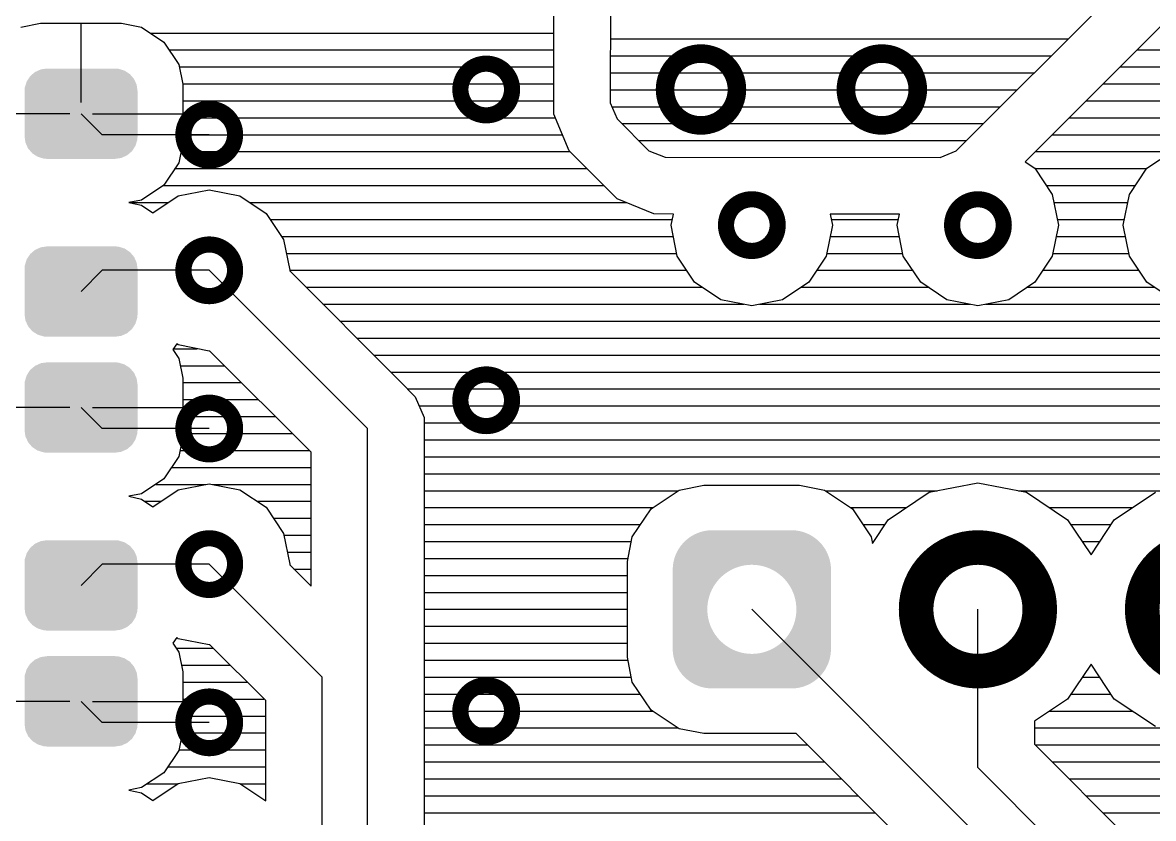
# Model space of a CAD drawing. Extents: x 295 to 953, y 10 to 290.
# Drawn here: x 601.18 to 626.58, y 233.96 to 251.84 of the extents above; entities that cross this region are included whole.
import ezdxf

# ---------------------------------------------------------------- set-up
doc = ezdxf.new("R2010")
doc.units = 0
doc.header["$LTSCALE"] = 5
doc.header["$MEASUREMENT"] = 0
doc.layers.get('0').update_dxf_attribs({"linetype": 'CONTINUOUS', "lineweight": 25})
doc.layers.add('130409_DV-DPH-A6_TOP', color=5, linetype='CONTINUOUS')

msp = doc.modelspace()

# ---------------------------------------------------------------- linework, layer by layer
for points, const_width in [([(615.611, 250.34, 1), (617.226, 250.34, 1)], 0.417), ([(619.675, 250.34, 1), (621.29, 250.34, 1)], 0.417), ([(611.012, 250.34, 1), (612.173, 250.34, 1)], 0.363), ([(604.789, 249.324, 1), (605.95, 249.324, 1)], 0.363), ([(616.981, 247.292, 1), (618.142, 247.292, 1)], 0.363), ([(622.061, 247.292, 1), (623.222, 247.292, 1)], 0.363), ([(604.789, 246.276, 1), (605.95, 246.276, 1)], 0.363), ([(611.012, 243.355, 1), (612.173, 243.355, 1)], 0.363), ([(604.789, 242.72, 1), (605.95, 242.72, 1)], 0.363), ([(604.789, 239.672, 1), (605.95, 239.672, 1)], 0.363), ([(621.252, 238.656, 1), (624.031, 238.656, 1)], 0.777), ([(626.332, 238.656, 1), (629.111, 238.656, 1)], 0.777), ([(611.012, 236.37, 1), (612.173, 236.37, 1)], 0.363), ([(604.789, 236.116, 1), (605.95, 236.116, 1)], 0.363)]:
    msp.add_lwpolyline(points, format="xyb", close=True, dxfattribs=dict(const_width=const_width))
for points in [[(601.524, 250.764), (601.585, 250.792), (603.467, 250.764), (603.376, 250.792)], [(601.585, 250.792), (601.684, 250.806), (603.376, 250.792), (603.33, 250.806)], [(601.684, 250.806), (601.727, 250.812), (603.33, 250.806), (603.251, 250.812)], [(601.245, 250.446), (601.267, 250.52), (603.739, 250.446), (603.706, 250.52)], [(601.267, 250.52), (601.304, 250.577), (603.706, 250.52), (603.68, 250.577)], [(601.304, 250.577), (601.346, 250.64), (603.68, 250.577), (603.626, 250.64)], [(601.346, 250.64), (601.399, 250.686), (603.626, 250.64), (603.587, 250.686)], [(601.399, 250.686), (601.455, 250.733), (603.587, 250.686), (603.514, 250.733)], [(601.455, 250.733), (601.524, 250.764), (603.514, 250.733), (603.467, 250.764)], [(601.219, 250.304), (601.225, 250.383), (603.759, 250.304), (603.748, 250.383)], [(601.219, 249.288), (601.219, 250.304), (603.759, 249.288), (603.759, 250.304)], [(601.225, 250.383), (601.245, 250.446), (603.748, 250.383), (603.739, 250.446)], [(601.23, 249.21), (601.219, 249.288), (603.753, 249.21), (603.759, 249.288)], [(601.239, 249.147), (601.23, 249.21), (603.734, 249.147), (603.753, 249.21)], [(601.273, 249.073), (601.239, 249.147), (603.711, 249.073), (603.734, 249.147)], [(601.298, 249.016), (601.273, 249.073), (603.674, 249.016), (603.711, 249.073)], [(601.352, 248.953), (601.298, 249.016), (603.633, 248.953), (603.674, 249.016)], [(601.392, 248.907), (601.352, 248.953), (603.579, 248.907), (603.633, 248.953)], [(601.464, 248.86), (601.392, 248.907), (603.524, 248.86), (603.579, 248.907)], [(601.512, 248.829), (601.464, 248.86), (603.455, 248.829), (603.524, 248.86)], [(601.603, 248.801), (601.512, 248.829), (603.393, 248.801), (603.455, 248.829)], [(601.649, 248.787), (601.603, 248.801), (603.294, 248.787), (603.393, 248.801)], [(601.727, 248.78), (601.649, 248.787), (603.251, 248.78), (603.294, 248.787)], [(601.399, 246.688), (601.455, 246.735), (603.587, 246.688), (603.514, 246.735)], [(601.455, 246.735), (601.524, 246.766), (603.514, 246.735), (603.467, 246.766)], [(601.524, 246.766), (601.585, 246.794), (603.467, 246.766), (603.376, 246.794)], [(601.585, 246.794), (601.684, 246.808), (603.376, 246.794), (603.33, 246.808)], [(601.684, 246.808), (601.727, 246.814), (603.33, 246.808), (603.251, 246.814)], [(601.245, 246.448), (601.267, 246.522), (603.739, 246.448), (603.706, 246.522)], [(601.267, 246.522), (601.304, 246.579), (603.706, 246.522), (603.68, 246.579)], [(601.304, 246.579), (601.346, 246.642), (603.68, 246.579), (603.626, 246.642)], [(601.346, 246.642), (601.399, 246.688), (603.626, 246.642), (603.587, 246.688)], [(601.219, 246.306), (601.225, 246.385), (603.759, 246.306), (603.748, 246.385)], [(601.219, 245.29), (601.219, 246.306), (603.759, 245.29), (603.759, 246.306)], [(601.225, 246.385), (601.245, 246.448), (603.748, 246.385), (603.739, 246.448)], [(601.23, 245.212), (601.219, 245.29), (603.753, 245.212), (603.759, 245.29)], [(601.239, 245.149), (601.23, 245.212), (603.734, 245.149), (603.753, 245.212)], [(601.273, 245.075), (601.239, 245.149), (603.711, 245.075), (603.734, 245.149)], [(601.298, 245.018), (601.273, 245.075), (603.674, 245.018), (603.711, 245.075)], [(601.352, 244.955), (601.298, 245.018), (603.633, 244.955), (603.674, 245.018)], [(601.392, 244.909), (601.352, 244.955), (603.579, 244.909), (603.633, 244.955)], [(601.464, 244.862), (601.392, 244.909), (603.524, 244.862), (603.579, 244.909)], [(601.512, 244.831), (601.464, 244.862), (603.455, 244.831), (603.524, 244.862)], [(601.603, 244.803), (601.512, 244.831), (603.393, 244.803), (603.455, 244.831)], [(601.649, 244.789), (601.603, 244.803), (603.294, 244.789), (603.393, 244.803)], [(601.727, 244.782), (601.649, 244.789), (603.251, 244.782), (603.294, 244.789)], [(601.524, 244.16), (601.585, 244.188), (603.467, 244.16), (603.376, 244.188)], [(601.585, 244.188), (601.684, 244.202), (603.376, 244.188), (603.33, 244.202)], [(601.684, 244.202), (601.727, 244.208), (603.33, 244.202), (603.251, 244.208)], [(601.245, 243.842), (601.267, 243.916), (603.739, 243.842), (603.706, 243.916)], [(601.267, 243.916), (601.304, 243.973), (603.706, 243.916), (603.68, 243.973)], [(601.304, 243.973), (601.346, 244.036), (603.68, 243.973), (603.626, 244.036)], [(601.346, 244.036), (601.399, 244.082), (603.626, 244.036), (603.587, 244.082)], [(601.399, 244.082), (601.455, 244.129), (603.587, 244.082), (603.514, 244.129)], [(601.455, 244.129), (601.524, 244.16), (603.514, 244.129), (603.467, 244.16)], [(601.219, 243.7), (601.225, 243.779), (603.759, 243.7), (603.748, 243.779)], [(601.219, 242.684), (601.219, 243.7), (603.759, 242.684), (603.759, 243.7)], [(601.225, 243.779), (601.245, 243.842), (603.748, 243.779), (603.739, 243.842)], [(601.23, 242.606), (601.219, 242.684), (603.753, 242.606), (603.759, 242.684)], [(601.239, 242.543), (601.23, 242.606), (603.734, 242.543), (603.753, 242.606)], [(601.273, 242.469), (601.239, 242.543), (603.711, 242.469), (603.734, 242.543)], [(601.298, 242.412), (601.273, 242.469), (603.674, 242.412), (603.711, 242.469)], [(601.352, 242.349), (601.298, 242.412), (603.633, 242.349), (603.674, 242.412)], [(601.392, 242.303), (601.352, 242.349), (603.579, 242.303), (603.633, 242.349)], [(601.464, 242.256), (601.392, 242.303), (603.524, 242.256), (603.579, 242.303)], [(601.512, 242.225), (601.464, 242.256), (603.455, 242.225), (603.524, 242.256)], [(601.603, 242.197), (601.512, 242.225), (603.393, 242.197), (603.455, 242.225)], [(601.649, 242.183), (601.603, 242.197), (603.294, 242.183), (603.393, 242.197)], [(601.727, 242.176), (601.649, 242.183), (603.251, 242.176), (603.294, 242.183)], [(616.267, 240.336), (616.31, 240.356), (618.855, 240.336), (618.814, 240.356)], [(616.31, 240.356), (616.322, 240.362), (618.814, 240.356), (618.8, 240.362)], [(616.322, 240.362), (616.366, 240.379), (618.8, 240.362), (618.758, 240.379)], [(616.366, 240.379), (616.378, 240.384), (618.758, 240.379), (618.744, 240.384)], [(616.378, 240.384), (616.423, 240.398), (618.744, 240.384), (618.701, 240.398)], [(616.423, 240.398), (616.435, 240.402), (618.701, 240.398), (618.687, 240.402)], [(616.435, 240.402), (616.481, 240.413), (618.687, 240.402), (618.643, 240.413)], [(616.481, 240.413), (616.493, 240.416), (618.643, 240.413), (618.628, 240.416)], [(616.493, 240.416), (616.541, 240.424), (618.628, 240.416), (618.584, 240.424)], [(616.541, 240.424), (616.553, 240.426), (618.584, 240.424), (618.567, 240.426)], [(616.553, 240.426), (616.602, 240.431), (618.567, 240.426), (618.524, 240.431)], [(616.602, 240.431), (616.612, 240.432), (618.524, 240.431), (618.503, 240.432)], [(616.612, 240.432), (616.669, 240.434), (618.503, 240.432), (618.464, 240.434)], [(616.669, 240.434), (616.673, 240.434), (618.464, 240.434), (618.451, 240.434)], [(601.399, 240.084), (601.455, 240.131), (603.587, 240.084), (603.514, 240.131)], [(601.455, 240.131), (601.524, 240.162), (603.514, 240.131), (603.467, 240.162)], [(601.524, 240.162), (601.585, 240.19), (603.467, 240.162), (603.376, 240.19)], [(601.585, 240.19), (601.684, 240.204), (603.376, 240.19), (603.33, 240.204)], [(601.684, 240.204), (601.727, 240.21), (603.33, 240.204), (603.251, 240.21)], [(615.98, 240.101), (615.988, 240.112), (619.144, 240.101), (619.135, 240.112)], [(615.988, 240.112), (616.019, 240.147), (619.135, 240.112), (619.105, 240.147)], [(616.019, 240.147), (616.028, 240.157), (619.105, 240.147), (619.095, 240.157)], [(616.028, 240.157), (616.061, 240.19), (619.095, 240.157), (619.063, 240.19)], [(616.061, 240.19), (616.071, 240.199), (619.063, 240.19), (619.052, 240.199)], [(616.071, 240.199), (616.106, 240.23), (619.052, 240.199), (619.018, 240.23)], [(616.106, 240.23), (616.116, 240.238), (619.018, 240.23), (619.006, 240.238)], [(616.116, 240.238), (616.154, 240.266), (619.006, 240.238), (618.97, 240.266)], [(616.154, 240.266), (616.164, 240.274), (618.97, 240.266), (618.958, 240.274)], [(616.164, 240.274), (616.204, 240.3), (618.958, 240.274), (618.92, 240.3)], [(616.204, 240.3), (616.215, 240.307), (618.92, 240.3), (618.908, 240.307)], [(616.215, 240.307), (616.256, 240.33), (618.908, 240.307), (618.868, 240.33)], [(616.256, 240.33), (616.267, 240.336), (618.868, 240.33), (618.855, 240.336)], [(601.245, 239.844), (601.267, 239.918), (603.739, 239.844), (603.706, 239.918)], [(601.267, 239.918), (601.304, 239.975), (603.706, 239.918), (603.68, 239.975)], [(601.304, 239.975), (601.346, 240.038), (603.68, 239.975), (603.626, 240.038)], [(601.346, 240.038), (601.399, 240.084), (603.626, 240.038), (603.587, 240.084)], [(615.834, 239.84), (615.839, 239.853), (619.289, 239.84), (619.284, 239.853)], [(615.839, 239.853), (615.856, 239.896), (619.284, 239.853), (619.267, 239.896)], [(615.856, 239.896), (615.861, 239.909), (619.267, 239.896), (619.261, 239.909)], [(615.861, 239.909), (615.882, 239.95), (619.261, 239.909), (619.242, 239.95)], [(615.882, 239.95), (615.888, 239.963), (619.242, 239.95), (619.235, 239.963)], [(615.888, 239.963), (615.911, 240.003), (619.235, 239.963), (619.213, 240.003)], [(615.911, 240.003), (615.918, 240.015), (619.213, 240.003), (619.205, 240.015)], [(615.918, 240.015), (615.944, 240.053), (619.205, 240.015), (619.18, 240.053)], [(615.944, 240.053), (615.951, 240.065), (619.18, 240.053), (619.171, 240.065)], [(615.951, 240.065), (615.98, 240.101), (619.171, 240.065), (619.144, 240.101)], [(601.219, 239.702), (601.225, 239.781), (603.759, 239.702), (603.748, 239.781)], [(601.219, 238.686), (601.219, 239.702), (603.759, 238.686), (603.759, 239.702)], [(601.225, 239.781), (601.245, 239.844), (603.748, 239.781), (603.739, 239.844)], [(615.785, 239.576), (615.786, 239.599), (617.167, 239.576), (617.227, 239.599)], [(615.786, 239.599), (615.787, 239.619), (617.227, 239.599), (617.288, 239.619)], [(615.787, 239.619), (615.788, 239.634), (617.289, 239.619), (617.349, 239.634)], [(615.787, 239.619), (615.787, 239.619), (617.288, 239.619), (617.289, 239.619)], [(615.788, 239.634), (615.79, 239.646), (617.349, 239.634), (617.412, 239.646)], [(615.79, 239.646), (615.791, 239.653), (617.412, 239.646), (617.475, 239.653)], [(615.791, 239.657), (615.792, 239.665), (619.332, 239.657), (619.331, 239.665)], [(615.791, 239.653), (615.791, 239.657), (617.475, 239.653), (617.539, 239.657)], [(615.792, 239.665), (615.794, 239.679), (619.331, 239.665), (619.329, 239.679)], [(615.794, 239.679), (615.802, 239.724), (619.329, 239.679), (619.321, 239.724)], [(615.802, 239.724), (615.805, 239.738), (619.321, 239.724), (619.318, 239.738)], [(615.805, 239.738), (615.816, 239.783), (619.318, 239.738), (619.307, 239.783)], [(615.816, 239.783), (615.82, 239.796), (619.307, 239.783), (619.303, 239.796)], [(615.82, 239.796), (615.834, 239.84), (619.303, 239.796), (619.289, 239.84)], [(617.603, 239.656), (617.539, 239.657), (619.332, 239.656), (619.332, 239.657)], [(617.666, 239.651), (617.603, 239.656), (619.333, 239.651), (619.332, 239.656)], [(617.73, 239.643), (617.666, 239.651), (619.334, 239.643), (619.333, 239.651)], [(617.792, 239.63), (617.73, 239.643), (619.335, 239.63), (619.334, 239.643)], [(617.854, 239.613), (617.792, 239.63), (619.337, 239.613), (619.335, 239.63)], [(617.878, 239.605), (617.854, 239.613), (619.338, 239.605), (619.337, 239.613)], [(617.914, 239.593), (617.878, 239.605), (619.338, 239.593), (619.338, 239.605)], [(615.784, 239.559), (615.785, 239.576), (617.131, 239.559), (617.167, 239.576)], [(615.784, 239.549), (615.784, 239.559), (617.11, 239.549), (617.131, 239.559)], [(615.784, 239.545), (615.784, 239.549), (617.102, 239.545), (617.11, 239.549)], [(615.784, 239.518), (615.784, 239.545), (617.054, 239.518), (617.102, 239.545)], [(615.784, 239.484), (615.784, 239.518), (617, 239.484), (617.054, 239.518)], [(615.784, 239.447), (615.784, 239.484), (616.948, 239.447), (617, 239.484)], [(615.784, 239.406), (615.784, 239.447), (616.899, 239.406), (616.948, 239.447)], [(615.784, 239.362), (615.784, 239.406), (616.853, 239.362), (616.899, 239.406)], [(615.784, 239.316), (615.784, 239.362), (616.809, 239.316), (616.853, 239.362)], [(617.973, 239.568), (617.914, 239.593), (619.339, 239.568), (619.338, 239.593)], [(618.02, 239.545), (617.973, 239.568), (619.34, 239.545), (619.339, 239.568)], [(618.03, 239.54), (618.02, 239.545), (619.34, 239.54), (619.34, 239.545)], [(618.086, 239.509), (618.03, 239.54), (619.34, 239.509), (619.34, 239.54)], [(618.139, 239.473), (618.086, 239.509), (619.34, 239.473), (619.34, 239.509)], [(618.19, 239.435), (618.139, 239.473), (619.34, 239.435), (619.34, 239.473)], [(618.238, 239.393), (618.19, 239.435), (619.34, 239.393), (619.34, 239.435)], [(618.284, 239.349), (618.238, 239.393), (619.34, 239.349), (619.34, 239.393)], [(618.326, 239.301), (618.284, 239.349), (619.34, 239.301), (619.34, 239.349)], [(615.784, 239.267), (615.784, 239.316), (616.769, 239.267), (616.809, 239.316)], [(615.784, 239.215), (615.784, 239.267), (616.731, 239.215), (616.769, 239.267)], [(615.784, 239.161), (615.784, 239.215), (616.697, 239.161), (616.731, 239.215)], [(615.784, 239.105), (615.784, 239.161), (616.667, 239.105), (616.697, 239.161)], [(615.784, 239.047), (615.784, 239.105), (616.64, 239.047), (616.667, 239.105)], [(618.366, 239.251), (618.326, 239.301), (619.34, 239.251), (619.34, 239.301)], [(618.402, 239.199), (618.366, 239.251), (619.34, 239.199), (619.34, 239.251)], [(618.435, 239.144), (618.402, 239.199), (619.34, 239.144), (619.34, 239.199)], [(618.464, 239.088), (618.435, 239.144), (619.34, 239.088), (619.34, 239.144)], [(618.49, 239.029), (618.464, 239.088), (619.34, 239.029), (619.34, 239.088)], [(615.784, 238.987), (615.784, 239.047), (616.617, 238.987), (616.64, 239.047)], [(615.784, 238.927), (615.784, 238.987), (616.598, 238.927), (616.617, 238.987)], [(615.784, 238.865), (615.784, 238.927), (616.583, 238.865), (616.598, 238.927)], [(615.784, 238.802), (615.784, 238.865), (616.571, 238.802), (616.583, 238.865)], [(618.512, 238.97), (618.49, 239.029), (619.34, 238.97), (619.34, 239.029)], [(618.53, 238.908), (618.512, 238.97), (619.34, 238.908), (619.34, 238.97)], [(618.544, 238.846), (618.53, 238.908), (619.34, 238.846), (619.34, 238.908)], [(618.554, 238.783), (618.544, 238.846), (619.34, 238.783), (619.34, 238.846)], [(601.23, 238.608), (601.219, 238.686), (603.753, 238.608), (603.759, 238.686)], [(601.239, 238.545), (601.23, 238.608), (603.734, 238.545), (603.753, 238.608)], [(615.784, 238.739), (615.784, 238.802), (616.564, 238.739), (616.571, 238.802)], [(615.784, 238.675), (615.784, 238.739), (616.561, 238.675), (616.564, 238.739)], [(615.784, 238.656), (615.784, 238.675), (616.561, 238.656), (616.561, 238.675)], [(615.784, 238.592), (615.784, 238.656), (616.563, 238.592), (616.561, 238.656)], [(615.784, 238.529), (615.784, 238.592), (616.569, 238.529), (616.563, 238.592)], [(618.56, 238.72), (618.554, 238.783), (619.34, 238.72), (619.34, 238.783)], [(618.559, 238.573), (618.562, 238.637), (619.34, 238.573), (619.34, 238.637)], [(618.562, 238.656), (618.56, 238.72), (619.34, 238.656), (619.34, 238.72)], [(618.562, 238.637), (618.562, 238.656), (619.34, 238.637), (619.34, 238.656)], [(601.273, 238.471), (601.239, 238.545), (603.711, 238.471), (603.734, 238.545)], [(601.298, 238.414), (601.273, 238.471), (603.674, 238.414), (603.711, 238.471)], [(601.352, 238.351), (601.298, 238.414), (603.633, 238.351), (603.674, 238.414)], [(601.392, 238.305), (601.352, 238.351), (603.579, 238.305), (603.633, 238.351)], [(615.784, 238.466), (615.784, 238.529), (616.579, 238.466), (616.569, 238.529)], [(615.784, 238.404), (615.784, 238.466), (616.593, 238.404), (616.579, 238.466)], [(615.784, 238.342), (615.784, 238.404), (616.611, 238.342), (616.593, 238.404)], [(615.784, 238.283), (615.784, 238.342), (616.633, 238.283), (616.611, 238.342)], [(618.483, 238.265), (618.506, 238.325), (619.34, 238.265), (619.34, 238.325)], [(618.506, 238.325), (618.525, 238.385), (619.34, 238.325), (619.34, 238.385)], [(618.525, 238.385), (618.54, 238.447), (619.34, 238.385), (619.34, 238.447)], [(618.54, 238.447), (618.552, 238.51), (619.34, 238.447), (619.34, 238.51)], [(618.552, 238.51), (618.559, 238.573), (619.34, 238.51), (619.34, 238.573)], [(601.464, 238.258), (601.392, 238.305), (603.524, 238.258), (603.579, 238.305)], [(601.512, 238.227), (601.464, 238.258), (603.455, 238.227), (603.524, 238.258)], [(601.603, 238.199), (601.512, 238.227), (603.393, 238.199), (603.455, 238.227)], [(601.649, 238.185), (601.603, 238.199), (603.294, 238.185), (603.393, 238.199)], [(601.727, 238.178), (601.649, 238.185), (603.251, 238.178), (603.294, 238.185)], [(615.784, 238.224), (615.784, 238.283), (616.659, 238.224), (616.633, 238.283)], [(615.784, 238.168), (615.784, 238.224), (616.688, 238.168), (616.659, 238.224)], [(615.784, 238.113), (615.784, 238.168), (616.721, 238.113), (616.688, 238.168)], [(615.784, 238.061), (615.784, 238.113), (616.757, 238.061), (616.721, 238.113)], [(618.354, 238.045), (618.392, 238.097), (619.34, 238.045), (619.34, 238.097)], [(618.392, 238.097), (618.426, 238.151), (619.34, 238.097), (619.34, 238.151)], [(618.426, 238.151), (618.456, 238.207), (619.34, 238.151), (619.34, 238.207)], [(618.456, 238.207), (618.483, 238.265), (619.34, 238.207), (619.34, 238.265)], [(615.784, 238.011), (615.784, 238.061), (616.797, 238.011), (616.757, 238.061)], [(615.784, 237.963), (615.784, 238.011), (616.839, 237.963), (616.797, 238.011)], [(615.784, 237.919), (615.784, 237.963), (616.885, 237.919), (616.839, 237.963)], [(615.784, 237.877), (615.784, 237.919), (616.933, 237.877), (616.885, 237.919)], [(615.784, 237.839), (615.784, 237.877), (616.984, 237.839), (616.933, 237.877)], [(615.784, 237.803), (615.784, 237.839), (617.037, 237.803), (616.984, 237.839)], [(618.069, 237.794), (618.123, 237.828), (619.34, 237.794), (619.34, 237.828)], [(618.123, 237.828), (618.175, 237.865), (619.34, 237.828), (619.34, 237.865)], [(618.175, 237.865), (618.224, 237.906), (619.34, 237.865), (619.34, 237.906)], [(618.224, 237.906), (618.27, 237.95), (619.34, 237.906), (619.34, 237.95)], [(618.27, 237.95), (618.314, 237.996), (619.34, 237.95), (619.34, 237.996)], [(618.314, 237.996), (618.354, 238.045), (619.34, 237.996), (619.34, 238.045)], [(601.524, 237.556), (601.585, 237.584), (603.467, 237.556), (603.376, 237.584)], [(601.585, 237.584), (601.684, 237.598), (603.376, 237.584), (603.33, 237.598)], [(601.684, 237.598), (601.727, 237.604), (603.33, 237.598), (603.251, 237.604)], [(615.784, 237.772), (615.784, 237.803), (617.093, 237.772), (617.037, 237.803)], [(615.784, 237.767), (615.784, 237.772), (617.103, 237.767), (617.093, 237.772)], [(615.784, 237.744), (615.784, 237.767), (617.15, 237.744), (617.103, 237.767)], [(615.785, 237.719), (615.784, 237.744), (617.209, 237.719), (617.15, 237.744)], [(615.786, 237.707), (615.785, 237.719), (617.246, 237.707), (617.209, 237.719)], [(615.786, 237.699), (615.786, 237.707), (617.269, 237.699), (617.246, 237.707)], [(615.788, 237.682), (615.786, 237.699), (617.331, 237.682), (617.269, 237.699)], [(615.789, 237.669), (615.788, 237.682), (617.393, 237.669), (617.331, 237.682)], [(615.79, 237.661), (615.789, 237.669), (617.457, 237.661), (617.393, 237.669)], [(615.791, 237.656), (615.79, 237.661), (617.52, 237.656), (617.457, 237.661)], [(615.791, 237.655), (615.791, 237.656), (617.584, 237.655), (617.52, 237.656)], [(615.792, 237.647), (615.791, 237.655), (619.331, 237.647), (619.332, 237.655)], [(615.794, 237.633), (615.792, 237.647), (619.329, 237.633), (619.331, 237.647)], [(615.802, 237.588), (615.794, 237.633), (619.321, 237.588), (619.329, 237.633)], [(615.805, 237.574), (615.802, 237.588), (619.318, 237.574), (619.321, 237.588)], [(615.816, 237.529), (615.805, 237.574), (619.307, 237.529), (619.318, 237.574)], [(617.584, 237.655), (617.648, 237.659), (619.332, 237.655), (619.332, 237.659)], [(617.648, 237.659), (617.711, 237.666), (619.332, 237.659), (619.333, 237.666)], [(617.711, 237.666), (617.774, 237.678), (619.333, 237.666), (619.335, 237.678)], [(617.774, 237.678), (617.834, 237.693), (619.335, 237.678), (619.336, 237.693)], [(617.836, 237.693), (617.896, 237.713), (619.336, 237.693), (619.337, 237.713)], [(617.896, 237.713), (617.956, 237.736), (619.337, 237.713), (619.339, 237.736)], [(617.956, 237.736), (617.992, 237.753), (619.339, 237.736), (619.339, 237.753)], [(617.992, 237.753), (618.013, 237.763), (619.339, 237.753), (619.34, 237.763)], [(618.013, 237.763), (618.021, 237.767), (619.34, 237.763), (619.34, 237.767)], [(618.021, 237.767), (618.069, 237.794), (619.34, 237.767), (619.34, 237.794)], [(601.245, 237.238), (601.267, 237.312), (603.739, 237.238), (603.706, 237.312)], [(601.267, 237.312), (601.304, 237.369), (603.706, 237.312), (603.68, 237.369)], [(601.304, 237.369), (601.346, 237.432), (603.68, 237.369), (603.626, 237.432)], [(601.346, 237.432), (601.399, 237.478), (603.626, 237.432), (603.587, 237.478)], [(601.399, 237.478), (601.455, 237.525), (603.587, 237.478), (603.514, 237.525)], [(601.455, 237.525), (601.524, 237.556), (603.514, 237.525), (603.467, 237.556)], [(615.82, 237.516), (615.816, 237.529), (619.303, 237.516), (619.307, 237.529)], [(615.834, 237.472), (615.82, 237.516), (619.289, 237.472), (619.303, 237.516)], [(615.839, 237.459), (615.834, 237.472), (619.285, 237.459), (619.289, 237.472)], [(615.856, 237.416), (615.839, 237.459), (619.267, 237.416), (619.285, 237.459)], [(615.862, 237.403), (615.856, 237.416), (619.262, 237.403), (619.267, 237.416)], [(615.881, 237.362), (615.862, 237.403), (619.241, 237.362), (619.262, 237.403)], [(615.888, 237.349), (615.881, 237.362), (619.235, 237.349), (619.241, 237.362)], [(615.91, 237.309), (615.888, 237.349), (619.212, 237.309), (619.235, 237.349)], [(615.918, 237.297), (615.91, 237.309), (619.205, 237.297), (619.212, 237.309)], [(601.219, 237.096), (601.225, 237.175), (603.759, 237.096), (603.748, 237.175)], [(601.219, 236.08), (601.219, 237.096), (603.759, 236.08), (603.759, 237.096)], [(601.225, 237.175), (601.245, 237.238), (603.748, 237.175), (603.739, 237.238)], [(615.943, 237.259), (615.918, 237.297), (619.18, 237.259), (619.205, 237.297)], [(615.952, 237.247), (615.943, 237.259), (619.172, 237.247), (619.18, 237.259)], [(615.979, 237.211), (615.952, 237.247), (619.144, 237.211), (619.172, 237.247)], [(615.988, 237.2), (615.979, 237.211), (619.135, 237.2), (619.144, 237.211)], [(616.018, 237.165), (615.988, 237.2), (619.104, 237.165), (619.135, 237.2)], [(616.028, 237.155), (616.018, 237.165), (619.095, 237.155), (619.104, 237.165)], [(616.06, 237.122), (616.028, 237.155), (619.062, 237.122), (619.095, 237.155)], [(616.071, 237.113), (616.06, 237.122), (619.052, 237.113), (619.062, 237.122)], [(616.105, 237.082), (616.071, 237.113), (619.017, 237.082), (619.052, 237.113)], [(616.117, 237.074), (616.105, 237.082), (619.007, 237.074), (619.017, 237.082)], [(616.153, 237.046), (616.117, 237.074), (618.97, 237.046), (619.007, 237.074)], [(616.165, 237.038), (616.153, 237.046), (618.959, 237.038), (618.97, 237.046)], [(616.203, 237.012), (616.165, 237.038), (618.92, 237.012), (618.959, 237.038)], [(616.216, 237.005), (616.203, 237.012), (618.908, 237.005), (618.92, 237.012)], [(616.255, 236.982), (616.216, 237.005), (618.867, 236.982), (618.908, 237.005)], [(616.268, 236.976), (616.255, 236.982), (618.856, 236.976), (618.867, 236.982)], [(616.309, 236.956), (616.268, 236.976), (618.813, 236.956), (618.856, 236.976)], [(616.323, 236.95), (616.309, 236.956), (618.801, 236.95), (618.813, 236.956)], [(616.365, 236.933), (616.323, 236.95), (618.757, 236.933), (618.801, 236.95)], [(616.379, 236.928), (616.365, 236.933), (618.745, 236.928), (618.757, 236.933)], [(616.422, 236.914), (616.379, 236.928), (618.7, 236.914), (618.745, 236.928)], [(616.436, 236.91), (616.422, 236.914), (618.688, 236.91), (618.7, 236.914)], [(616.48, 236.899), (616.436, 236.91), (618.642, 236.899), (618.688, 236.91)], [(616.495, 236.896), (616.48, 236.899), (618.63, 236.896), (618.642, 236.899)], [(616.539, 236.888), (616.495, 236.896), (618.582, 236.888), (618.63, 236.896)], [(616.556, 236.886), (616.539, 236.888), (618.57, 236.886), (618.582, 236.888)], [(616.599, 236.881), (616.556, 236.886), (618.521, 236.881), (618.57, 236.886)], [(616.62, 236.88), (616.599, 236.881), (618.511, 236.88), (618.521, 236.881)], [(616.659, 236.878), (616.62, 236.88), (618.454, 236.878), (618.511, 236.88)], [(616.673, 236.878), (616.659, 236.878), (618.451, 236.878), (618.454, 236.878)], [(601.23, 236.002), (601.219, 236.08), (603.753, 236.002), (603.759, 236.08)], [(601.239, 235.939), (601.23, 236.002), (603.734, 235.939), (603.753, 236.002)], [(601.273, 235.865), (601.239, 235.939), (603.711, 235.865), (603.734, 235.939)], [(601.298, 235.808), (601.273, 235.865), (603.674, 235.808), (603.711, 235.865)], [(601.352, 235.745), (601.298, 235.808), (603.633, 235.745), (603.674, 235.808)], [(601.392, 235.699), (601.352, 235.745), (603.579, 235.699), (603.633, 235.745)], [(601.464, 235.652), (601.392, 235.699), (603.524, 235.652), (603.579, 235.699)], [(601.512, 235.621), (601.464, 235.652), (603.455, 235.621), (603.524, 235.652)], [(601.603, 235.593), (601.512, 235.621), (603.393, 235.593), (603.455, 235.621)], [(601.649, 235.579), (601.603, 235.593), (603.294, 235.579), (603.393, 235.593)], [(601.727, 235.572), (601.649, 235.579), (603.251, 235.572), (603.294, 235.579)]]:
    msp.add_solid(points)
at = {"layer": '130409_DV-DPH-A6_TOP', "color": 7}
for p, q in [((614.387, 264.859), (614.381, 250.04)), ((613.111, 249.786), (613.111, 261.135)), ((622.154, 248.963), (627.442, 254.252)), ((628.118, 253.134), (623.703, 248.714)), ((601.133, 251.742), (601.575, 251.828)), ((601.575, 251.828), (603.399, 251.828)), ((602.489, 250.05), (602.489, 251.828)), ((603.399, 251.828), (603.846, 251.742)), ((603.846, 251.742), (604.348, 251.402)), ((604.044, 251.61), (613.111, 251.61)), ((604.348, 251.402), (604.684, 250.899)), ((614.381, 251.478), (624.668, 251.478)), ((604.465, 251.229), (613.111, 251.229)), ((614.381, 251.097), (624.287, 251.097)), ((626.213, 251.229), (628.865, 251.229)), ((604.684, 250.899), (604.775, 250.457)), ((604.694, 250.848), (613.111, 250.848)), ((625.832, 250.848), (628.865, 250.848)), ((614.381, 250.716), (623.906, 250.716)), ((604.77, 250.467), (613.111, 250.467)), ((604.775, 250.457), (604.775, 249.141)), ((614.381, 250.335), (623.525, 250.335)), ((625.451, 250.467), (628.865, 250.467)), ((604.775, 250.086), (613.111, 250.086)), ((614.381, 250.04), (614.534, 249.68)), ((625.07, 250.086), (628.865, 250.086)), ((602.235, 249.796), (600.203, 249.796)), ((602.962, 249.324), (602.489, 249.796)), ((602.743, 249.796), (604.775, 249.796)), ((613.457, 248.963), (613.111, 249.786)), ((614.417, 249.954), (623.144, 249.954)), ((604.775, 249.705), (613.147, 249.705)), ((614.534, 249.68), (615.25, 248.963)), ((614.641, 249.573), (622.763, 249.573)), ((624.689, 249.705), (628.895, 249.705)), ((605.37, 249.324), (602.962, 249.324)), ((604.775, 249.324), (613.305, 249.324)), ((624.308, 249.324), (628.992, 249.324)), ((604.775, 249.141), (604.684, 248.694)), ((615.022, 249.192), (622.382, 249.192)), ((604.735, 248.943), (613.477, 248.943)), ((614.534, 247.886), (613.457, 248.963)), ((615.25, 248.963), (615.611, 248.816)), ((615.611, 248.816), (621.793, 248.811)), ((621.793, 248.811), (622.154, 248.963)), ((623.927, 248.943), (626.99, 248.943)), ((626.436, 248.572), (627.026, 248.963)), ((604.684, 248.694), (604.348, 248.191)), ((604.592, 248.562), (613.858, 248.562)), ((623.703, 248.714), (623.922, 248.572)), ((623.922, 248.572), (624.313, 247.983)), ((623.927, 248.562), (626.431, 248.562)), ((626.045, 247.983), (626.436, 248.572)), ((604.348, 248.191), (603.846, 247.856)), ((604.328, 248.181), (614.239, 248.181)), ((604.674, 247.947), (605.37, 248.084)), ((605.37, 248.084), (606.06, 247.947)), ((624.186, 248.181), (626.172, 248.181)), ((624.313, 247.983), (624.45, 247.292)), ((625.908, 247.292), (626.045, 247.983)), ((603.846, 247.856), (603.561, 247.8)), ((603.561, 247.8), (604.45, 247.8)), ((603.561, 247.8), (603.846, 247.739)), ((603.846, 247.739), (604.105, 247.566)), ((604.105, 247.566), (604.674, 247.947)), ((606.06, 247.947), (606.65, 247.556)), ((606.284, 247.8), (614.742, 247.8)), ((615.357, 247.546), (614.534, 247.886)), ((624.348, 247.8), (626.01, 247.8)), ((606.65, 247.556), (607.041, 246.967)), ((615.799, 247.541), (615.357, 247.546)), ((615.748, 247.292), (615.799, 247.541)), ((620.879, 247.541), (619.319, 247.541)), ((619.319, 247.541), (619.37, 247.292)), ((620.828, 247.292), (620.879, 247.541)), ((606.741, 247.419), (615.773, 247.419)), ((615.885, 246.596), (615.748, 247.292)), ((619.37, 247.292), (619.233, 246.596)), ((619.345, 247.419), (620.853, 247.419)), ((620.965, 246.596), (620.828, 247.292)), ((624.45, 247.292), (624.313, 246.596)), ((624.425, 247.419), (625.933, 247.419)), ((626.045, 246.596), (625.908, 247.292)), ((606.995, 247.038), (615.799, 247.038)), ((607.041, 246.967), (607.178, 246.276)), ((619.319, 247.038), (620.879, 247.038)), ((624.399, 247.038), (625.959, 247.038)), ((607.102, 246.657), (615.875, 246.657)), ((616.276, 246.007), (615.885, 246.596)), ((619.233, 246.596), (618.842, 246.007)), ((619.243, 246.657), (620.955, 246.657)), ((621.356, 246.007), (620.965, 246.596)), ((624.313, 246.596), (623.922, 246.007)), ((624.323, 246.657), (626.035, 246.657)), ((626.436, 246.007), (626.045, 246.596)), ((602.962, 246.276), (602.489, 245.798)), ((605.37, 246.276), (602.962, 246.276)), ((608.926, 242.72), (605.37, 246.276)), ((607.178, 246.276), (616.099, 246.276)), ((607.178, 246.276), (607.178, 246.261)), ((607.178, 246.261), (609.642, 243.792)), ((619.02, 246.276), (621.179, 246.276)), ((624.1, 246.276), (626.259, 246.276)), ((616.866, 245.616), (616.276, 246.007)), ((618.842, 246.007), (618.252, 245.616)), ((621.946, 245.616), (621.356, 246.007)), ((623.922, 246.007), (623.332, 245.616)), ((627.026, 245.616), (626.436, 246.007)), ((607.544, 245.895), (616.449, 245.895)), ((618.669, 245.895), (621.529, 245.895)), ((623.749, 245.895), (626.609, 245.895)), ((607.925, 245.514), (617.384, 245.514)), ((617.562, 245.478), (616.866, 245.616)), ((618.252, 245.616), (617.562, 245.478)), ((617.734, 245.514), (622.464, 245.514)), ((622.642, 245.478), (621.946, 245.616)), ((623.332, 245.616), (622.642, 245.478)), ((622.814, 245.514), (627.544, 245.514)), ((608.306, 245.133), (695.407, 245.133)), ((608.687, 244.752), (671.079, 244.752)), ((604.638, 244.625), (604.552, 244.498)), ((604.552, 244.498), (604.684, 244.295)), ((604.562, 244.513), (605.1, 244.513)), ((604.674, 244.6), (604.638, 244.625)), ((605.37, 244.462), (604.674, 244.6)), ((605.38, 244.462), (605.37, 244.462)), ((607.656, 242.192), (605.38, 244.462)), ((604.684, 244.295), (604.775, 243.853)), ((609.068, 244.371), (670.094, 244.371)), ((604.719, 244.132), (605.71, 244.132)), ((609.449, 243.99), (663.49, 243.99)), ((604.775, 243.853), (604.775, 242.537)), ((604.775, 243.751), (606.091, 243.751)), ((609.642, 243.792), (609.997, 243.436)), ((609.83, 243.609), (662.921, 243.609)), ((609.997, 243.436), (610.196, 242.969)), ((602.235, 243.192), (600.203, 243.192)), ((602.962, 242.72), (602.489, 243.192)), ((602.743, 243.192), (604.775, 243.192)), ((604.775, 243.37), (606.472, 243.37)), ((610.089, 243.228), (662.616, 243.228)), ((604.775, 242.989), (606.853, 242.989)), ((610.196, 242.969), (610.196, 223.192)), ((605.37, 242.72), (602.962, 242.72)), ((608.926, 210.127), (608.926, 242.72)), ((610.196, 242.847), (659.573, 242.847)), ((604.775, 242.537), (604.684, 242.09)), ((604.775, 242.608), (607.234, 242.608)), ((610.196, 242.466), (658.877, 242.466)), ((604.714, 242.227), (607.615, 242.227)), ((607.656, 239.179), (607.656, 242.192)), ((604.684, 242.09), (604.348, 241.587)), ((610.196, 242.085), (658.4, 242.085)), ((604.521, 241.846), (607.656, 241.846)), ((610.196, 241.704), (658.141, 241.704)), ((604.348, 241.587), (603.846, 241.252)), ((604.166, 241.465), (605.283, 241.465)), ((604.674, 241.343), (605.37, 241.48)), ((605.37, 241.48), (606.06, 241.343)), ((605.451, 241.465), (607.656, 241.465)), ((615.926, 241.338), (616.485, 241.45)), ((616.485, 241.45), (618.633, 241.45)), ((618.633, 241.45), (619.192, 241.338)), ((621.549, 241.287), (622.642, 241.501)), ((622.642, 241.501), (623.729, 241.287)), ((603.846, 241.252), (603.561, 241.196)), ((603.561, 241.196), (603.846, 241.135)), ((603.846, 241.135), (604.105, 240.962)), ((604.105, 240.962), (604.674, 241.343)), ((606.06, 241.343), (606.65, 240.952)), ((610.196, 241.323), (615.9, 241.323)), ((615.296, 240.917), (615.926, 241.338)), ((619.192, 241.338), (619.822, 240.917)), ((619.218, 241.323), (621.727, 241.323)), ((620.625, 240.668), (621.549, 241.287)), ((623.551, 241.323), (626.807, 241.323)), ((623.729, 241.287), (624.653, 240.668)), ((625.705, 240.668), (626.629, 241.287)), ((603.922, 241.084), (604.282, 241.084)), ((606.452, 241.084), (607.656, 241.084)), ((606.65, 240.952), (607.041, 240.363)), ((610.196, 240.942), (615.331, 240.942)), ((614.874, 240.287), (615.296, 240.917)), ((619.787, 240.942), (621.031, 240.942)), ((619.822, 240.917), (620.244, 240.287)), ((624.247, 240.942), (626.111, 240.942)), ((606.812, 240.703), (607.656, 240.703)), ((620.269, 240.139), (620.625, 240.668)), ((624.653, 240.668), (625.182, 239.88)), ((625.182, 239.88), (625.705, 240.668)), ((607.041, 240.363), (607.178, 239.672)), ((610.196, 240.561), (615.057, 240.561)), ((620.061, 240.561), (620.554, 240.561)), ((624.724, 240.561), (625.634, 240.561)), ((607.051, 240.322), (607.656, 240.322)), ((610.196, 240.18), (614.854, 240.18)), ((614.768, 239.728), (614.874, 240.287)), ((620.244, 240.287), (620.269, 240.139)), ((620.264, 240.18), (620.295, 240.18)), ((624.983, 240.18), (625.375, 240.18)), ((607.127, 239.941), (607.656, 239.941)), ((602.962, 239.672), (602.489, 239.194)), ((605.37, 239.672), (602.962, 239.672)), ((607.91, 237.132), (605.37, 239.672)), ((607.178, 239.672), (607.178, 239.657)), ((607.178, 239.657), (607.656, 239.179)), ((610.196, 239.799), (614.778, 239.799)), ((614.768, 237.579), (614.768, 239.728)), ((607.269, 239.56), (607.656, 239.56)), ((610.196, 239.418), (614.768, 239.418)), ((610.196, 239.037), (614.768, 239.037)), ((610.196, 238.656), (614.768, 238.656)), ((623.317, 232.895), (617.562, 238.656)), ((622.642, 235.1), (622.642, 238.656)), ((610.196, 238.275), (614.768, 238.275)), ((604.638, 238.021), (604.552, 237.894)), ((604.552, 237.894), (604.684, 237.691)), ((604.674, 237.996), (604.638, 238.021)), ((605.37, 237.858), (604.674, 237.996)), ((605.38, 237.858), (605.37, 237.858)), ((606.64, 236.604), (605.38, 237.858)), ((610.196, 237.894), (614.768, 237.894)), ((604.623, 237.782), (605.456, 237.782)), ((604.684, 237.691), (604.775, 237.249)), ((614.874, 237.02), (614.768, 237.579)), ((604.74, 237.401), (605.837, 237.401)), ((610.196, 237.513), (614.778, 237.513)), ((625.182, 237.427), (624.653, 236.639)), ((625.705, 236.639), (625.182, 237.427)), ((604.775, 237.249), (604.775, 235.933)), ((607.91, 209.634), (607.91, 237.132)), ((610.196, 237.132), (614.854, 237.132)), ((624.983, 237.132), (625.375, 237.132)), ((604.775, 237.02), (606.218, 237.02)), ((615.296, 236.39), (614.874, 237.02)), ((602.235, 236.588), (600.203, 236.588)), ((602.962, 236.116), (602.489, 236.588)), ((602.743, 236.588), (604.775, 236.588)), ((604.775, 236.639), (606.599, 236.639)), ((606.64, 234.353), (606.64, 236.604)), ((610.196, 236.751), (615.057, 236.751)), ((624.653, 236.639), (623.912, 236.141)), ((624.724, 236.751), (625.634, 236.751)), ((626.629, 236.019), (625.705, 236.639)), ((610.196, 236.37), (615.331, 236.37)), ((615.926, 235.969), (615.296, 236.39)), ((624.247, 236.37), (626.111, 236.37)), ((605.37, 236.116), (602.962, 236.116)), ((604.775, 236.258), (606.64, 236.258)), ((623.912, 236.141), (623.912, 235.623)), ((604.775, 235.933), (604.684, 235.486)), ((604.765, 235.877), (606.64, 235.877)), ((610.196, 235.989), (615.9, 235.989)), ((616.485, 235.862), (615.926, 235.969)), ((618.557, 235.862), (616.485, 235.862)), ((622.047, 232.367), (618.557, 235.862)), ((623.912, 235.989), (626.807, 235.989)), ((610.196, 235.608), (618.811, 235.608)), ((623.912, 235.623), (626.035, 233.495)), ((623.927, 235.608), (669.85, 235.608)), ((604.684, 235.486), (604.348, 234.983)), ((604.689, 235.496), (606.64, 235.496)), ((604.44, 235.115), (606.64, 235.115)), ((610.196, 235.227), (619.192, 235.227)), ((625.319, 232.418), (622.642, 235.1)), ((624.308, 235.227), (669.52, 235.227)), ((604.348, 234.983), (603.846, 234.648)), ((604.674, 234.739), (605.37, 234.876)), ((605.37, 234.876), (606.06, 234.739)), ((610.196, 234.846), (619.573, 234.846)), ((624.689, 234.846), (669.266, 234.846)), ((603.846, 234.648), (603.561, 234.592)), ((603.561, 234.592), (603.846, 234.531)), ((603.846, 234.531), (604.105, 234.358)), ((603.978, 234.734), (604.669, 234.734)), ((604.105, 234.358), (604.674, 234.739)), ((606.06, 234.739), (606.64, 234.353)), ((606.066, 234.734), (606.64, 234.734)), ((610.196, 234.465), (619.954, 234.465)), ((625.07, 234.465), (669.037, 234.465)), ((610.196, 234.084), (620.335, 234.084)), ((625.451, 234.084), (668.961, 234.084))]:
    msp.add_line(p, q, dxfattribs=at)

doc.saveas('drawing.dxf')
